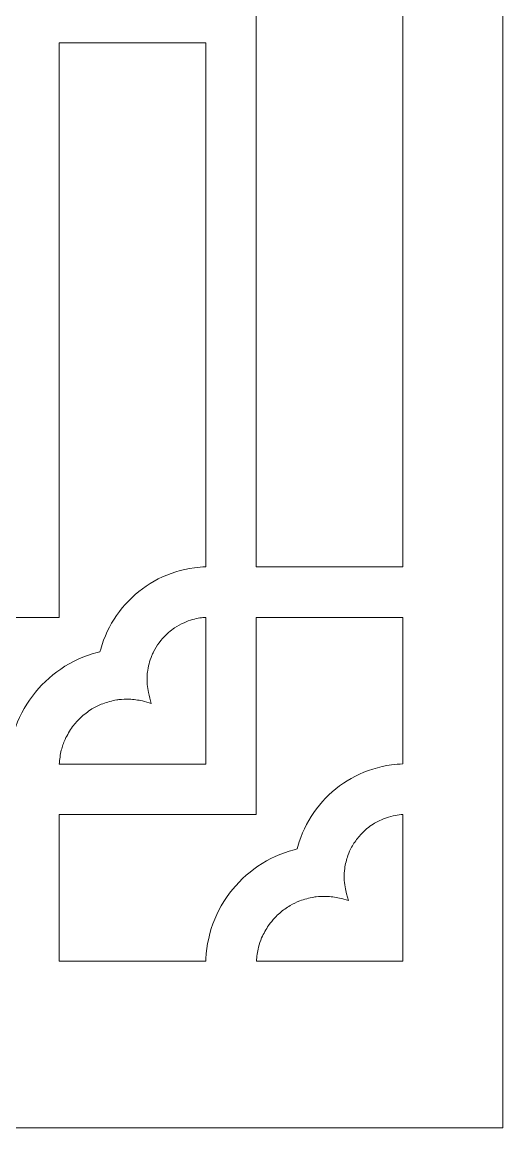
# Model space of a CAD drawing. Header units: centimetres. Extents: x -16.1 to -7.2, y -9.5 to 9.5.
# Drawn here: x -13.483 to -11.984, y -9.5 to -6.053 of the extents above; entities that cross this region are included whole.
import ezdxf

# ---------------------------------------------------------------- set-up
doc = ezdxf.new("R2010")
doc.units = ezdxf.units.CM
doc.header["$MEASUREMENT"] = 0
doc.layers.add('layer 1', color=7, linetype='Continuous')

msp = doc.modelspace()

# ---------------------------------------------------------------- linework, layer by layer
at = {"layer": 'layer 1', "color": 250, "lineweight": 9}
msp.add_open_spline([(-11.98374, 9.5), (-11.98374, 9.5), (-11.98374, -9.5), (-11.98374, -9.5), (-11.98374, -9.5), (-11.98374, -9.5), (-16.13676, -9.5), (-16.13676, -9.5), (-16.13676, -9.5), (-16.13676, -9.5), (-16.13676, 9.5), (-16.13676, 9.5), (-16.13676, 9.5), (-16.13676, 9.5), (-11.98374, 9.5), (-11.98374, 9.5)], degree=3, knots=[0, 0, 0, 0, 0.2, 0.2, 0.2, 0.2, 0.4, 0.4, 0.4, 0.4, 0.6, 0.6, 0.6, 0.6, 1, 1, 1, 1], dxfattribs=at)
at = {"layer": 'layer 1', "color": 7, "lineweight": 9}
for points, knots in [([(-12.29523, -7.75155), (-12.29523, -7.75155), (-12.29523, -4.32706), (-12.29523, -4.32706), (-12.29523, -4.32706), (-12.29523, -4.32706), (-12.7525, -4.32706), (-12.7525, -4.32706), (-12.7525, -4.32706), (-12.7525, -4.32706), (-12.7525, -7.75155), (-12.7525, -7.75155), (-12.7525, -7.75155), (-12.7525, -7.75155), (-12.29523, -7.75155), (-12.29523, -7.75155)], [0, 0, 0, 0, 0.2, 0.2, 0.2, 0.2, 0.4, 0.4, 0.4, 0.4, 0.6, 0.6, 0.6, 0.6, 1, 1, 1, 1]), ([(-13.46809, -8.17976), (-13.46809, -8.17976), (-13.45962, -8.16685), (-13.45962, -8.16685), (-13.45962, -8.16685), (-13.45962, -8.16685), (-13.45062, -8.15435), (-13.45062, -8.15435), (-13.45062, -8.15435), (-13.45062, -8.15435), (-13.4411, -8.14221), (-13.4411, -8.14221), (-13.4411, -8.14221), (-13.4411, -8.14221), (-13.43114, -8.1305), (-13.43114, -8.1305), (-13.43114, -8.1305), (-13.43114, -8.1305), (-13.42067, -8.11924), (-13.42067, -8.11924), (-13.42067, -8.11924), (-13.42067, -8.11924), (-13.40976, -8.10838), (-13.40976, -8.10838), (-13.40976, -8.10838), (-13.40976, -8.10838), (-13.39841, -8.09801), (-13.39841, -8.09801), (-13.39841, -8.09801), (-13.39841, -8.09801), (-13.38662, -8.08809), (-13.38662, -8.08809), (-13.38662, -8.08809), (-13.38662, -8.08809), (-13.37445, -8.07868), (-13.37445, -8.07868), (-13.37445, -8.07868), (-13.37445, -8.07868), (-13.36188, -8.06974), (-13.36188, -8.06974), (-13.36188, -8.06974), (-13.36188, -8.06974), (-13.34894, -8.06134), (-13.34894, -8.06134), (-13.34894, -8.06134), (-13.34894, -8.06134), (-13.3356, -8.0535), (-13.3356, -8.0535), (-13.3356, -8.0535), (-13.3356, -8.0535), (-13.32192, -8.04616), (-13.32192, -8.04616), (-13.32192, -8.04616), (-13.32192, -8.04616), (-13.30792, -8.03942), (-13.30792, -8.03942), (-13.30792, -8.03942), (-13.30792, -8.03942), (-13.29362, -8.03323), (-13.29362, -8.03323), (-13.29362, -8.03323), (-13.29362, -8.03323), (-13.27899, -8.02765), (-13.27899, -8.02765), (-13.27899, -8.02765), (-13.27899, -8.02765), (-13.26408, -8.0227), (-13.26408, -8.0227), (-13.26408, -8.0227), (-13.26408, -8.0227), (-13.2489, -8.01836), (-13.2489, -8.01836), (-13.2489, -8.01836), (-13.2489, -8.01836), (-13.23974, -8.01616), (-13.23974, -8.01616), (-13.23974, -8.01616), (-13.23974, -8.01616), (-13.23764, -8.00799), (-13.23764, -8.00799), (-13.23764, -8.00799), (-13.23764, -8.00799), (-13.23331, -7.9938), (-13.23331, -7.9938), (-13.23331, -7.9938), (-13.23331, -7.9938), (-13.22842, -7.97987), (-13.22842, -7.97987), (-13.22842, -7.97987), (-13.22842, -7.97987), (-13.22298, -7.9662), (-13.22298, -7.9662), (-13.22298, -7.9662), (-13.22298, -7.9662), (-13.21699, -7.95283), (-13.21699, -7.95283), (-13.21699, -7.95283), (-13.21699, -7.95283), (-13.21045, -7.93979), (-13.21045, -7.93979), (-13.21045, -7.93979), (-13.21045, -7.93979), (-13.20343, -7.92701), (-13.20343, -7.92701), (-13.20343, -7.92701), (-13.20343, -7.92701), (-13.19588, -7.9146), (-13.19588, -7.9146), (-13.19588, -7.9146), (-13.19588, -7.9146), (-13.18781, -7.90251), (-13.18781, -7.90251), (-13.18781, -7.90251), (-13.18781, -7.90251), (-13.1793, -7.89078), (-13.1793, -7.89078), (-13.1793, -7.89078), (-13.1793, -7.89078), (-13.17031, -7.8794), (-13.17031, -7.8794), (-13.17031, -7.8794), (-13.17031, -7.8794), (-13.1609, -7.86844), (-13.1609, -7.86844), (-13.1609, -7.86844), (-13.1609, -7.86844), (-13.15103, -7.85786), (-13.15103, -7.85786), (-13.15103, -7.85786), (-13.15103, -7.85786), (-13.14072, -7.84768), (-13.14072, -7.84768), (-13.14072, -7.84768), (-13.14072, -7.84768), (-13.13003, -7.83794), (-13.13003, -7.83794), (-13.13003, -7.83794), (-13.13003, -7.83794), (-13.11895, -7.82862), (-13.11895, -7.82862), (-13.11895, -7.82862), (-13.11895, -7.82862), (-13.10747, -7.81979), (-13.10747, -7.81979), (-13.10747, -7.81979), (-13.10747, -7.81979), (-13.09565, -7.81139), (-13.09565, -7.81139), (-13.09565, -7.81139), (-13.09565, -7.81139), (-13.08345, -7.80349), (-13.08345, -7.80349), (-13.08345, -7.80349), (-13.08345, -7.80349), (-13.07093, -7.79608), (-13.07093, -7.79608), (-13.07093, -7.79608), (-13.07093, -7.79608), (-13.05808, -7.78919), (-13.05808, -7.78919), (-13.05808, -7.78919), (-13.05808, -7.78919), (-13.04492, -7.78279), (-13.04492, -7.78279), (-13.04492, -7.78279), (-13.04492, -7.78279), (-13.03147, -7.77696), (-13.03147, -7.77696), (-13.03147, -7.77696), (-13.03147, -7.77696), (-13.01774, -7.77168), (-13.01774, -7.77168), (-13.01774, -7.77168), (-13.01774, -7.77168), (-13.00374, -7.76695), (-13.00374, -7.76695), (-13.00374, -7.76695), (-13.00374, -7.76695), (-12.98949, -7.76282), (-12.98949, -7.76282), (-12.98949, -7.76282), (-12.98949, -7.76282), (-12.975, -7.75927), (-12.975, -7.75927), (-12.975, -7.75927), (-12.975, -7.75927), (-12.96028, -7.75634), (-12.96028, -7.75634), (-12.96028, -7.75634), (-12.96028, -7.75634), (-12.94535, -7.75402), (-12.94535, -7.75402), (-12.94535, -7.75402), (-12.93348, -7.7527), (-12.92172, -7.75147), (-12.90977, -7.7512), (-12.90977, -7.7512), (-12.90977, -7.7512), (-12.90977, -6.1183), (-12.90977, -6.1183), (-12.90977, -6.1183), (-12.90977, -6.1183), (-13.36707, -6.1183), (-13.36707, -6.1183), (-13.36707, -6.1183), (-13.36707, -6.1183), (-13.36707, -7.90905), (-13.36707, -7.90905), (-13.36707, -7.90905), (-13.36707, -7.90905), (-13.98161, -7.90905), (-13.98161, -7.90905), (-13.98161, -7.90905), (-13.98161, -7.90905), (-13.98161, -8.36632), (-13.98161, -8.36632), (-13.98161, -8.36632), (-13.98161, -8.36632), (-13.52415, -8.36632), (-13.52415, -8.36632), (-13.52415, -8.36632), (-13.52415, -8.36632), (-13.52396, -8.35871), (-13.52396, -8.35871), (-13.52396, -8.35871), (-13.52396, -8.35871), (-13.52289, -8.34245), (-13.52289, -8.34245), (-13.52289, -8.34245), (-13.52289, -8.34245), (-13.52111, -8.32637), (-13.52111, -8.32637), (-13.52111, -8.32637), (-13.52111, -8.32637), (-13.51865, -8.31051), (-13.51865, -8.31051), (-13.51865, -8.31051), (-13.51865, -8.31051), (-13.51551, -8.29486), (-13.51551, -8.29486), (-13.51551, -8.29486), (-13.51551, -8.29486), (-13.51171, -8.27946), (-13.51171, -8.27946), (-13.51171, -8.27946), (-13.51171, -8.27946), (-13.50728, -8.26431), (-13.50728, -8.26431), (-13.50728, -8.26431), (-13.50728, -8.26431), (-13.50222, -8.24944), (-13.50222, -8.24944), (-13.50222, -8.24944), (-13.50222, -8.24944), (-13.49656, -8.23486), (-13.49656, -8.23486), (-13.49656, -8.23486), (-13.49656, -8.23486), (-13.49027, -8.22058), (-13.49027, -8.22058), (-13.49027, -8.22058), (-13.49027, -8.22058), (-13.48343, -8.20664), (-13.48343, -8.20664), (-13.48343, -8.20664), (-13.48343, -8.20664), (-13.47605, -8.19302), (-13.47605, -8.19302), (-13.47605, -8.19302), (-13.47605, -8.19302), (-13.46809, -8.17976), (-13.46809, -8.17976)], [0, 0, 0, 0, 0.0144928, 0.0144928, 0.0144928, 0.0144928, 0.0289855, 0.0289855, 0.0289855, 0.0289855, 0.0434783, 0.0434783, 0.0434783, 0.0434783, 0.057971, 0.057971, 0.057971, 0.057971, 0.0724638, 0.0724638, 0.0724638, 0.0724638, 0.0869565, 0.0869565, 0.0869565, 0.0869565, 0.1014493, 0.1014493, 0.1014493, 0.1014493, 0.115942, 0.115942, 0.115942, 0.115942, 0.1304348, 0.1304348, 0.1304348, 0.1304348, 0.1449275, 0.1449275, 0.1449275, 0.1449275, 0.1594203, 0.1594203, 0.1594203, 0.1594203, 0.173913, 0.173913, 0.173913, 0.173913, 0.1884058, 0.1884058, 0.1884058, 0.1884058, 0.2028986, 0.2028986, 0.2028986, 0.2028986, 0.2173913, 0.2173913, 0.2173913, 0.2173913, 0.2318841, 0.2318841, 0.2318841, 0.2318841, 0.2463768, 0.2463768, 0.2463768, 0.2463768, 0.2608696, 0.2608696, 0.2608696, 0.2608696, 0.2753623, 0.2753623, 0.2753623, 0.2753623, 0.2898551, 0.2898551, 0.2898551, 0.2898551, 0.3043478, 0.3043478, 0.3043478, 0.3043478, 0.3188406, 0.3188406, 0.3188406, 0.3188406, 0.3333333, 0.3333333, 0.3333333, 0.3333333, 0.3478261, 0.3478261, 0.3478261, 0.3478261, 0.3623188, 0.3623188, 0.3623188, 0.3623188, 0.3768116, 0.3768116, 0.3768116, 0.3768116, 0.3913043, 0.3913043, 0.3913043, 0.3913043, 0.4057971, 0.4057971, 0.4057971, 0.4057971, 0.4202899, 0.4202899, 0.4202899, 0.4202899, 0.4347826, 0.4347826, 0.4347826, 0.4347826, 0.4492754, 0.4492754, 0.4492754, 0.4492754, 0.4637681, 0.4637681, 0.4637681, 0.4637681, 0.4782609, 0.4782609, 0.4782609, 0.4782609, 0.4927536, 0.4927536, 0.4927536, 0.4927536, 0.5072464, 0.5072464, 0.5072464, 0.5072464, 0.5217391, 0.5217391, 0.5217391, 0.5217391, 0.5362319, 0.5362319, 0.5362319, 0.5362319, 0.5507246, 0.5507246, 0.5507246, 0.5507246, 0.5652174, 0.5652174, 0.5652174, 0.5652174, 0.5797101, 0.5797101, 0.5797101, 0.5797101, 0.5942029, 0.5942029, 0.5942029, 0.5942029, 0.6086957, 0.6086957, 0.6086957, 0.6086957, 0.6231884, 0.6231884, 0.6231884, 0.6231884, 0.6376812, 0.6376812, 0.6376812, 0.6376812, 0.6521739, 0.6521739, 0.6521739, 0.6521739, 0.6666667, 0.6666667, 0.6666667, 0.6666667, 0.6811594, 0.6811594, 0.6811594, 0.6811594, 0.6956522, 0.6956522, 0.6956522, 0.6956522, 0.7101449, 0.7101449, 0.7101449, 0.7101449, 0.7246377, 0.7246377, 0.7246377, 0.7246377, 0.7391304, 0.7391304, 0.7391304, 0.7391304, 0.7536232, 0.7536232, 0.7536232, 0.7536232, 0.7681159, 0.7681159, 0.7681159, 0.7681159, 0.7826087, 0.7826087, 0.7826087, 0.7826087, 0.7971014, 0.7971014, 0.7971014, 0.7971014, 0.8115942, 0.8115942, 0.8115942, 0.8115942, 0.826087, 0.826087, 0.826087, 0.826087, 0.8405797, 0.8405797, 0.8405797, 0.8405797, 0.8550725, 0.8550725, 0.8550725, 0.8550725, 0.8695652, 0.8695652, 0.8695652, 0.8695652, 0.884058, 0.884058, 0.884058, 0.884058, 0.8985507, 0.8985507, 0.8985507, 0.8985507, 0.9130435, 0.9130435, 0.9130435, 0.9130435, 0.9275362, 0.9275362, 0.9275362, 0.9275362, 0.942029, 0.942029, 0.942029, 0.942029, 0.9565217, 0.9565217, 0.9565217, 0.9565217, 0.9710145, 0.9710145, 0.9710145, 0.9710145, 1, 1, 1, 1]), ([(-12.85352, -8.79433), (-12.85352, -8.79433), (-12.84504, -8.78142), (-12.84504, -8.78142), (-12.84504, -8.78142), (-12.84504, -8.78142), (-12.83607, -8.76889), (-12.83607, -8.76889), (-12.83607, -8.76889), (-12.83607, -8.76889), (-12.82656, -8.75678), (-12.82656, -8.75678), (-12.82656, -8.75678), (-12.82656, -8.75678), (-12.81658, -8.74508), (-12.81658, -8.74508), (-12.81658, -8.74508), (-12.81658, -8.74508), (-12.80612, -8.73378), (-12.80612, -8.73378), (-12.80612, -8.73378), (-12.80612, -8.73378), (-12.79522, -8.72296), (-12.79522, -8.72296), (-12.79522, -8.72296), (-12.79522, -8.72296), (-12.78387, -8.71256), (-12.78387, -8.71256), (-12.78387, -8.71256), (-12.78387, -8.71256), (-12.77208, -8.70266), (-12.77208, -8.70266), (-12.77208, -8.70266), (-12.77208, -8.70266), (-12.75991, -8.69323), (-12.75991, -8.69323), (-12.75991, -8.69323), (-12.75991, -8.69323), (-12.74733, -8.68431), (-12.74733, -8.68431), (-12.74733, -8.68431), (-12.74733, -8.68431), (-12.73436, -8.67592), (-12.73436, -8.67592), (-12.73436, -8.67592), (-12.73436, -8.67592), (-12.72105, -8.66804), (-12.72105, -8.66804), (-12.72105, -8.66804), (-12.72105, -8.66804), (-12.70738, -8.66071), (-12.70738, -8.66071), (-12.70738, -8.66071), (-12.70738, -8.66071), (-12.69337, -8.65396), (-12.69337, -8.65396), (-12.69337, -8.65396), (-12.69337, -8.65396), (-12.67904, -8.64781), (-12.67904, -8.64781), (-12.67904, -8.64781), (-12.67904, -8.64781), (-12.66444, -8.64223), (-12.66444, -8.64223), (-12.66444, -8.64223), (-12.66444, -8.64223), (-12.64951, -8.63725), (-12.64951, -8.63725), (-12.64951, -8.63725), (-12.64951, -8.63725), (-12.63433, -8.63292), (-12.63433, -8.63292), (-12.63433, -8.63292), (-12.63433, -8.63292), (-12.62517, -8.63071), (-12.62517, -8.63071), (-12.62517, -8.63071), (-12.62517, -8.63071), (-12.62307, -8.62253), (-12.62307, -8.62253), (-12.62307, -8.62253), (-12.62307, -8.62253), (-12.61877, -8.60834), (-12.61877, -8.60834), (-12.61877, -8.60834), (-12.61877, -8.60834), (-12.61387, -8.59442), (-12.61387, -8.59442), (-12.61387, -8.59442), (-12.61387, -8.59442), (-12.60844, -8.58078), (-12.60844, -8.58078), (-12.60844, -8.58078), (-12.60844, -8.58078), (-12.60244, -8.5674), (-12.60244, -8.5674), (-12.60244, -8.5674), (-12.60244, -8.5674), (-12.59591, -8.55433), (-12.59591, -8.55433), (-12.59591, -8.55433), (-12.59591, -8.55433), (-12.58885, -8.54156), (-12.58885, -8.54156), (-12.58885, -8.54156), (-12.58885, -8.54156), (-12.5813, -8.52914), (-12.5813, -8.52914), (-12.5813, -8.52914), (-12.5813, -8.52914), (-12.57326, -8.51705), (-12.57326, -8.51705), (-12.57326, -8.51705), (-12.57326, -8.51705), (-12.56474, -8.50533), (-12.56474, -8.50533), (-12.56474, -8.50533), (-12.56474, -8.50533), (-12.55577, -8.49394), (-12.55577, -8.49394), (-12.55577, -8.49394), (-12.55577, -8.49394), (-12.54633, -8.48298), (-12.54633, -8.48298), (-12.54633, -8.48298), (-12.54633, -8.48298), (-12.53645, -8.4724), (-12.53645, -8.4724), (-12.53645, -8.4724), (-12.53645, -8.4724), (-12.52618, -8.46222), (-12.52618, -8.46222), (-12.52618, -8.46222), (-12.52618, -8.46222), (-12.51548, -8.45248), (-12.51548, -8.45248), (-12.51548, -8.45248), (-12.51548, -8.45248), (-12.50441, -8.44319), (-12.50441, -8.44319), (-12.50441, -8.44319), (-12.50441, -8.44319), (-12.49292, -8.43433), (-12.49292, -8.43433), (-12.49292, -8.43433), (-12.49292, -8.43433), (-12.48108, -8.42593), (-12.48108, -8.42593), (-12.48108, -8.42593), (-12.48108, -8.42593), (-12.46891, -8.41803), (-12.46891, -8.41803), (-12.46891, -8.41803), (-12.46891, -8.41803), (-12.45638, -8.41062), (-12.45638, -8.41062), (-12.45638, -8.41062), (-12.45638, -8.41062), (-12.44353, -8.40373), (-12.44353, -8.40373), (-12.44353, -8.40373), (-12.44353, -8.40373), (-12.43038, -8.39736), (-12.43038, -8.39736), (-12.43038, -8.39736), (-12.43038, -8.39736), (-12.41692, -8.3915), (-12.41692, -8.3915), (-12.41692, -8.3915), (-12.41692, -8.3915), (-12.40319, -8.38623), (-12.40319, -8.38623), (-12.40319, -8.38623), (-12.40319, -8.38623), (-12.38917, -8.3815), (-12.38917, -8.3815), (-12.38917, -8.3815), (-12.38917, -8.3815), (-12.37492, -8.37737), (-12.37492, -8.37737), (-12.37492, -8.37737), (-12.37492, -8.37737), (-12.36042, -8.37381), (-12.36042, -8.37381), (-12.36042, -8.37381), (-12.36042, -8.37381), (-12.34571, -8.37088), (-12.34571, -8.37088), (-12.34571, -8.37088), (-12.34571, -8.37088), (-12.33078, -8.36856), (-12.33078, -8.36856), (-12.33078, -8.36856), (-12.31894, -8.36725), (-12.30717, -8.36602), (-12.29523, -8.36575), (-12.29523, -8.36575), (-12.29523, -8.36575), (-12.29523, -7.90883), (-12.29523, -7.90883), (-12.29523, -7.90883), (-12.29523, -7.90883), (-12.7525, -7.90883), (-12.7525, -7.90883), (-12.7525, -7.90883), (-12.7525, -7.90883), (-12.7525, -8.52359), (-12.7525, -8.52359), (-12.7525, -8.52359), (-12.7525, -8.52359), (-13.36677, -8.52359), (-13.36677, -8.52359), (-13.36677, -8.52359), (-13.36677, -8.52359), (-13.36677, -8.98086), (-13.36677, -8.98086), (-13.36677, -8.98086), (-13.36677, -8.98086), (-12.90958, -8.98086), (-12.90958, -8.98086), (-12.90958, -8.98086), (-12.90958, -8.98086), (-12.90942, -8.97326), (-12.90942, -8.97326), (-12.90942, -8.97326), (-12.90942, -8.97326), (-12.90833, -8.95699), (-12.90833, -8.95699), (-12.90833, -8.95699), (-12.90833, -8.95699), (-12.90655, -8.94091), (-12.90655, -8.94091), (-12.90655, -8.94091), (-12.90655, -8.94091), (-12.90409, -8.92505), (-12.90409, -8.92505), (-12.90409, -8.92505), (-12.90409, -8.92505), (-12.90094, -8.9094), (-12.90094, -8.9094), (-12.90094, -8.9094), (-12.90094, -8.9094), (-12.89716, -8.89401), (-12.89716, -8.89401), (-12.89716, -8.89401), (-12.89716, -8.89401), (-12.8927, -8.87886), (-12.8927, -8.87886), (-12.8927, -8.87886), (-12.8927, -8.87886), (-12.88765, -8.86401), (-12.88765, -8.86401), (-12.88765, -8.86401), (-12.88765, -8.86401), (-12.88199, -8.84943), (-12.88199, -8.84943), (-12.88199, -8.84943), (-12.88199, -8.84943), (-12.87572, -8.83516), (-12.87572, -8.83516), (-12.87572, -8.83516), (-12.87572, -8.83516), (-12.86889, -8.82121), (-12.86889, -8.82121), (-12.86889, -8.82121), (-12.86889, -8.82121), (-12.86148, -8.80759), (-12.86148, -8.80759), (-12.86148, -8.80759), (-12.86148, -8.80759), (-12.85352, -8.79433), (-12.85352, -8.79433)], [0, 0, 0, 0, 0.0144928, 0.0144928, 0.0144928, 0.0144928, 0.0289855, 0.0289855, 0.0289855, 0.0289855, 0.0434783, 0.0434783, 0.0434783, 0.0434783, 0.057971, 0.057971, 0.057971, 0.057971, 0.0724638, 0.0724638, 0.0724638, 0.0724638, 0.0869565, 0.0869565, 0.0869565, 0.0869565, 0.1014493, 0.1014493, 0.1014493, 0.1014493, 0.115942, 0.115942, 0.115942, 0.115942, 0.1304348, 0.1304348, 0.1304348, 0.1304348, 0.1449275, 0.1449275, 0.1449275, 0.1449275, 0.1594203, 0.1594203, 0.1594203, 0.1594203, 0.173913, 0.173913, 0.173913, 0.173913, 0.1884058, 0.1884058, 0.1884058, 0.1884058, 0.2028986, 0.2028986, 0.2028986, 0.2028986, 0.2173913, 0.2173913, 0.2173913, 0.2173913, 0.2318841, 0.2318841, 0.2318841, 0.2318841, 0.2463768, 0.2463768, 0.2463768, 0.2463768, 0.2608696, 0.2608696, 0.2608696, 0.2608696, 0.2753623, 0.2753623, 0.2753623, 0.2753623, 0.2898551, 0.2898551, 0.2898551, 0.2898551, 0.3043478, 0.3043478, 0.3043478, 0.3043478, 0.3188406, 0.3188406, 0.3188406, 0.3188406, 0.3333333, 0.3333333, 0.3333333, 0.3333333, 0.3478261, 0.3478261, 0.3478261, 0.3478261, 0.3623188, 0.3623188, 0.3623188, 0.3623188, 0.3768116, 0.3768116, 0.3768116, 0.3768116, 0.3913043, 0.3913043, 0.3913043, 0.3913043, 0.4057971, 0.4057971, 0.4057971, 0.4057971, 0.4202899, 0.4202899, 0.4202899, 0.4202899, 0.4347826, 0.4347826, 0.4347826, 0.4347826, 0.4492754, 0.4492754, 0.4492754, 0.4492754, 0.4637681, 0.4637681, 0.4637681, 0.4637681, 0.4782609, 0.4782609, 0.4782609, 0.4782609, 0.4927536, 0.4927536, 0.4927536, 0.4927536, 0.5072464, 0.5072464, 0.5072464, 0.5072464, 0.5217391, 0.5217391, 0.5217391, 0.5217391, 0.5362319, 0.5362319, 0.5362319, 0.5362319, 0.5507246, 0.5507246, 0.5507246, 0.5507246, 0.5652174, 0.5652174, 0.5652174, 0.5652174, 0.5797101, 0.5797101, 0.5797101, 0.5797101, 0.5942029, 0.5942029, 0.5942029, 0.5942029, 0.6086957, 0.6086957, 0.6086957, 0.6086957, 0.6231884, 0.6231884, 0.6231884, 0.6231884, 0.6376812, 0.6376812, 0.6376812, 0.6376812, 0.6521739, 0.6521739, 0.6521739, 0.6521739, 0.6666667, 0.6666667, 0.6666667, 0.6666667, 0.6811594, 0.6811594, 0.6811594, 0.6811594, 0.6956522, 0.6956522, 0.6956522, 0.6956522, 0.7101449, 0.7101449, 0.7101449, 0.7101449, 0.7246377, 0.7246377, 0.7246377, 0.7246377, 0.7391304, 0.7391304, 0.7391304, 0.7391304, 0.7536232, 0.7536232, 0.7536232, 0.7536232, 0.7681159, 0.7681159, 0.7681159, 0.7681159, 0.7826087, 0.7826087, 0.7826087, 0.7826087, 0.7971014, 0.7971014, 0.7971014, 0.7971014, 0.8115942, 0.8115942, 0.8115942, 0.8115942, 0.826087, 0.826087, 0.826087, 0.826087, 0.8405797, 0.8405797, 0.8405797, 0.8405797, 0.8550725, 0.8550725, 0.8550725, 0.8550725, 0.8695652, 0.8695652, 0.8695652, 0.8695652, 0.884058, 0.884058, 0.884058, 0.884058, 0.8985507, 0.8985507, 0.8985507, 0.8985507, 0.9130435, 0.9130435, 0.9130435, 0.9130435, 0.9275362, 0.9275362, 0.9275362, 0.9275362, 0.942029, 0.942029, 0.942029, 0.942029, 0.9565217, 0.9565217, 0.9565217, 0.9565217, 0.9710145, 0.9710145, 0.9710145, 0.9710145, 1, 1, 1, 1]), ([(-12.95131, -7.91558), (-12.96045, -7.91804), (-12.9692, -7.92154), (-12.97781, -7.9254), (-12.97781, -7.9254), (-12.98798, -7.93005), (-12.99767, -7.93541), (-13.00707, -7.9414), (-13.00707, -7.9414), (-13.01339, -7.94613), (-13.0199, -7.95061), (-13.02575, -7.95584), (-13.02575, -7.95584), (-13.02816, -7.95803), (-13.03051, -7.96021), (-13.03281, -7.96242), (-13.03281, -7.96242), (-13.04878, -7.97818), (-13.06316, -7.9965), (-13.07301, -8.01671), (-13.07301, -8.01671), (-13.07481, -8.02048), (-13.07654, -8.02426), (-13.0782, -8.02809), (-13.0782, -8.02809), (-13.08526, -8.04461), (-13.08938, -8.06222), (-13.09193, -8.07996), (-13.09193, -8.07996), (-13.09193, -8.07996), (-13.09231, -8.08281), (-13.09231, -8.08281), (-13.09231, -8.08281), (-13.09316, -8.09465), (-13.09369, -8.10671), (-13.09253, -8.11855), (-13.09253, -8.11855), (-13.09168, -8.12684), (-13.09048, -8.13501), (-13.08881, -8.14316), (-13.08881, -8.14316), (-13.08638, -8.15465), (-13.08304, -8.16589), (-13.07995, -8.17719), (-13.07995, -8.17719), (-13.08917, -8.17439), (-13.09822, -8.17125), (-13.10762, -8.16923), (-13.10762, -8.16923), (-13.1213, -8.16638), (-13.13492, -8.16458), (-13.14887, -8.1639), (-13.14887, -8.1639), (-13.15951, -8.1634), (-13.17014, -8.16419), (-13.18076, -8.16526), (-13.18076, -8.16526), (-13.18305, -8.16551), (-13.18535, -8.16578), (-13.18765, -8.16608), (-13.18765, -8.16608), (-13.2026, -8.16879), (-13.21713, -8.1727), (-13.2314, -8.17793), (-13.2314, -8.17793), (-13.24297, -8.18222), (-13.25404, -8.18813), (-13.26474, -8.19425), (-13.26474, -8.19425), (-13.27735, -8.20237), (-13.2891, -8.21137), (-13.30021, -8.22146), (-13.30021, -8.22146), (-13.30929, -8.22978), (-13.31733, -8.23934), (-13.32496, -8.24897), (-13.32496, -8.24897), (-13.33395, -8.26169), (-13.34175, -8.27492), (-13.34845, -8.28895), (-13.34845, -8.28895), (-13.35104, -8.29448), (-13.35312, -8.30014), (-13.35512, -8.30591), (-13.35512, -8.30591), (-13.357, -8.3114), (-13.35876, -8.31693), (-13.36037, -8.32251), (-13.36037, -8.32251), (-13.36366, -8.33697), (-13.36578, -8.3515), (-13.36666, -8.36632), (-13.36666, -8.36632), (-13.36666, -8.36632), (-12.90977, -8.36632), (-12.90977, -8.36632), (-12.90977, -8.36632), (-12.90977, -8.36632), (-12.90977, -7.90883), (-12.90977, -7.90883), (-12.90977, -7.90883), (-12.91603, -7.90913), (-12.92224, -7.90973), (-12.92845, -7.91049), (-12.92845, -7.91049), (-12.93616, -7.91189), (-12.94377, -7.91358), (-12.95131, -7.91558)], [0, 0, 0, 0, 0.0357143, 0.0357143, 0.0357143, 0.0357143, 0.0714286, 0.0714286, 0.0714286, 0.0714286, 0.1071429, 0.1071429, 0.1071429, 0.1071429, 0.1428571, 0.1428571, 0.1428571, 0.1428571, 0.1785714, 0.1785714, 0.1785714, 0.1785714, 0.2142857, 0.2142857, 0.2142857, 0.2142857, 0.25, 0.25, 0.25, 0.25, 0.2857143, 0.2857143, 0.2857143, 0.2857143, 0.3214286, 0.3214286, 0.3214286, 0.3214286, 0.3571429, 0.3571429, 0.3571429, 0.3571429, 0.3928571, 0.3928571, 0.3928571, 0.3928571, 0.4285714, 0.4285714, 0.4285714, 0.4285714, 0.4642857, 0.4642857, 0.4642857, 0.4642857, 0.5, 0.5, 0.5, 0.5, 0.5357143, 0.5357143, 0.5357143, 0.5357143, 0.5714286, 0.5714286, 0.5714286, 0.5714286, 0.6071429, 0.6071429, 0.6071429, 0.6071429, 0.6428571, 0.6428571, 0.6428571, 0.6428571, 0.6785714, 0.6785714, 0.6785714, 0.6785714, 0.7142857, 0.7142857, 0.7142857, 0.7142857, 0.75, 0.75, 0.75, 0.75, 0.7857143, 0.7857143, 0.7857143, 0.7857143, 0.8214286, 0.8214286, 0.8214286, 0.8214286, 0.8571429, 0.8571429, 0.8571429, 0.8571429, 0.8928571, 0.8928571, 0.8928571, 0.8928571, 0.9285714, 0.9285714, 0.9285714, 0.9285714, 1, 1, 1, 1]), ([(-12.35356, -8.53584), (-12.36562, -8.54068), (-12.37705, -8.54645), (-12.38815, -8.55321), (-12.38815, -8.55321), (-12.39502, -8.55747), (-12.40128, -8.56251), (-12.40776, -8.56735), (-12.40776, -8.56735), (-12.41723, -8.57563), (-12.42597, -8.58444), (-12.43402, -8.59409), (-12.43402, -8.59409), (-12.442, -8.60385), (-12.449, -8.61413), (-12.45534, -8.62502), (-12.45534, -8.62502), (-12.45962, -8.63345), (-12.4635, -8.64198), (-12.467, -8.65075), (-12.467, -8.65075), (-12.47148, -8.6641), (-12.47476, -8.67756), (-12.47692, -8.69147), (-12.47692, -8.69147), (-12.4784, -8.70148), (-12.47864, -8.71168), (-12.47859, -8.7218), (-12.47859, -8.7218), (-12.47851, -8.731), (-12.47736, -8.7401), (-12.47586, -8.74915), (-12.47586, -8.74915), (-12.47463, -8.7564), (-12.47304, -8.76356), (-12.47118, -8.77067), (-12.47118, -8.77067), (-12.47118, -8.77067), (-12.46541, -8.79175), (-12.46541, -8.79175), (-12.46541, -8.79175), (-12.47459, -8.78894), (-12.48368, -8.78579), (-12.49308, -8.78377), (-12.49308, -8.78377), (-12.50673, -8.78093), (-12.52038, -8.77915), (-12.53433, -8.77844), (-12.53433, -8.77844), (-12.54496, -8.77795), (-12.5556, -8.77874), (-12.56618, -8.77983), (-12.56618, -8.77983), (-12.56851, -8.78008), (-12.5708, -8.78032), (-12.5731, -8.78063), (-12.5731, -8.78063), (-12.58806, -8.78333), (-12.60259, -8.78725), (-12.61686, -8.79247), (-12.61686, -8.79247), (-12.62731, -8.79635), (-12.63726, -8.80155), (-12.64697, -8.80696), (-12.64697, -8.80696), (-12.65268, -8.81019), (-12.6581, -8.81399), (-12.6634, -8.81781), (-12.6634, -8.81781), (-12.67429, -8.82581), (-12.68501, -8.83459), (-12.69417, -8.84445), (-12.69417, -8.84445), (-12.70125, -8.85219), (-12.70811, -8.8601), (-12.71405, -8.86877), (-12.71405, -8.86877), (-12.72242, -8.88121), (-12.72964, -8.89415), (-12.73587, -8.90779), (-12.73587, -8.90779), (-12.73964, -8.91742), (-12.74295, -8.92713), (-12.74583, -8.93705), (-12.74583, -8.93705), (-12.74911, -8.95155), (-12.75124, -8.96604), (-12.75209, -8.98086), (-12.75209, -8.98086), (-12.75209, -8.98086), (-12.29523, -8.98086), (-12.29523, -8.98086), (-12.29523, -8.98086), (-12.29523, -8.98086), (-12.29523, -8.52337), (-12.29523, -8.52337), (-12.29523, -8.52337), (-12.30324, -8.52378), (-12.3112, -8.52452), (-12.31905, -8.52602), (-12.31905, -8.52602), (-12.32842, -8.52794), (-12.33781, -8.53005), (-12.34683, -8.53327), (-12.34683, -8.53327), (-12.34907, -8.5341), (-12.35132, -8.53497), (-12.35356, -8.53584)], [0, 0, 0, 0, 0.0357143, 0.0357143, 0.0357143, 0.0357143, 0.0714286, 0.0714286, 0.0714286, 0.0714286, 0.1071429, 0.1071429, 0.1071429, 0.1071429, 0.1428571, 0.1428571, 0.1428571, 0.1428571, 0.1785714, 0.1785714, 0.1785714, 0.1785714, 0.2142857, 0.2142857, 0.2142857, 0.2142857, 0.25, 0.25, 0.25, 0.25, 0.2857143, 0.2857143, 0.2857143, 0.2857143, 0.3214286, 0.3214286, 0.3214286, 0.3214286, 0.3571429, 0.3571429, 0.3571429, 0.3571429, 0.3928571, 0.3928571, 0.3928571, 0.3928571, 0.4285714, 0.4285714, 0.4285714, 0.4285714, 0.4642857, 0.4642857, 0.4642857, 0.4642857, 0.5, 0.5, 0.5, 0.5, 0.5357143, 0.5357143, 0.5357143, 0.5357143, 0.5714286, 0.5714286, 0.5714286, 0.5714286, 0.6071429, 0.6071429, 0.6071429, 0.6071429, 0.6428571, 0.6428571, 0.6428571, 0.6428571, 0.6785714, 0.6785714, 0.6785714, 0.6785714, 0.7142857, 0.7142857, 0.7142857, 0.7142857, 0.75, 0.75, 0.75, 0.75, 0.7857143, 0.7857143, 0.7857143, 0.7857143, 0.8214286, 0.8214286, 0.8214286, 0.8214286, 0.8571429, 0.8571429, 0.8571429, 0.8571429, 0.8928571, 0.8928571, 0.8928571, 0.8928571, 0.9285714, 0.9285714, 0.9285714, 0.9285714, 1, 1, 1, 1])]:
    msp.add_open_spline(points, degree=3, knots=knots, dxfattribs=at)

doc.saveas('drawing.dxf')
